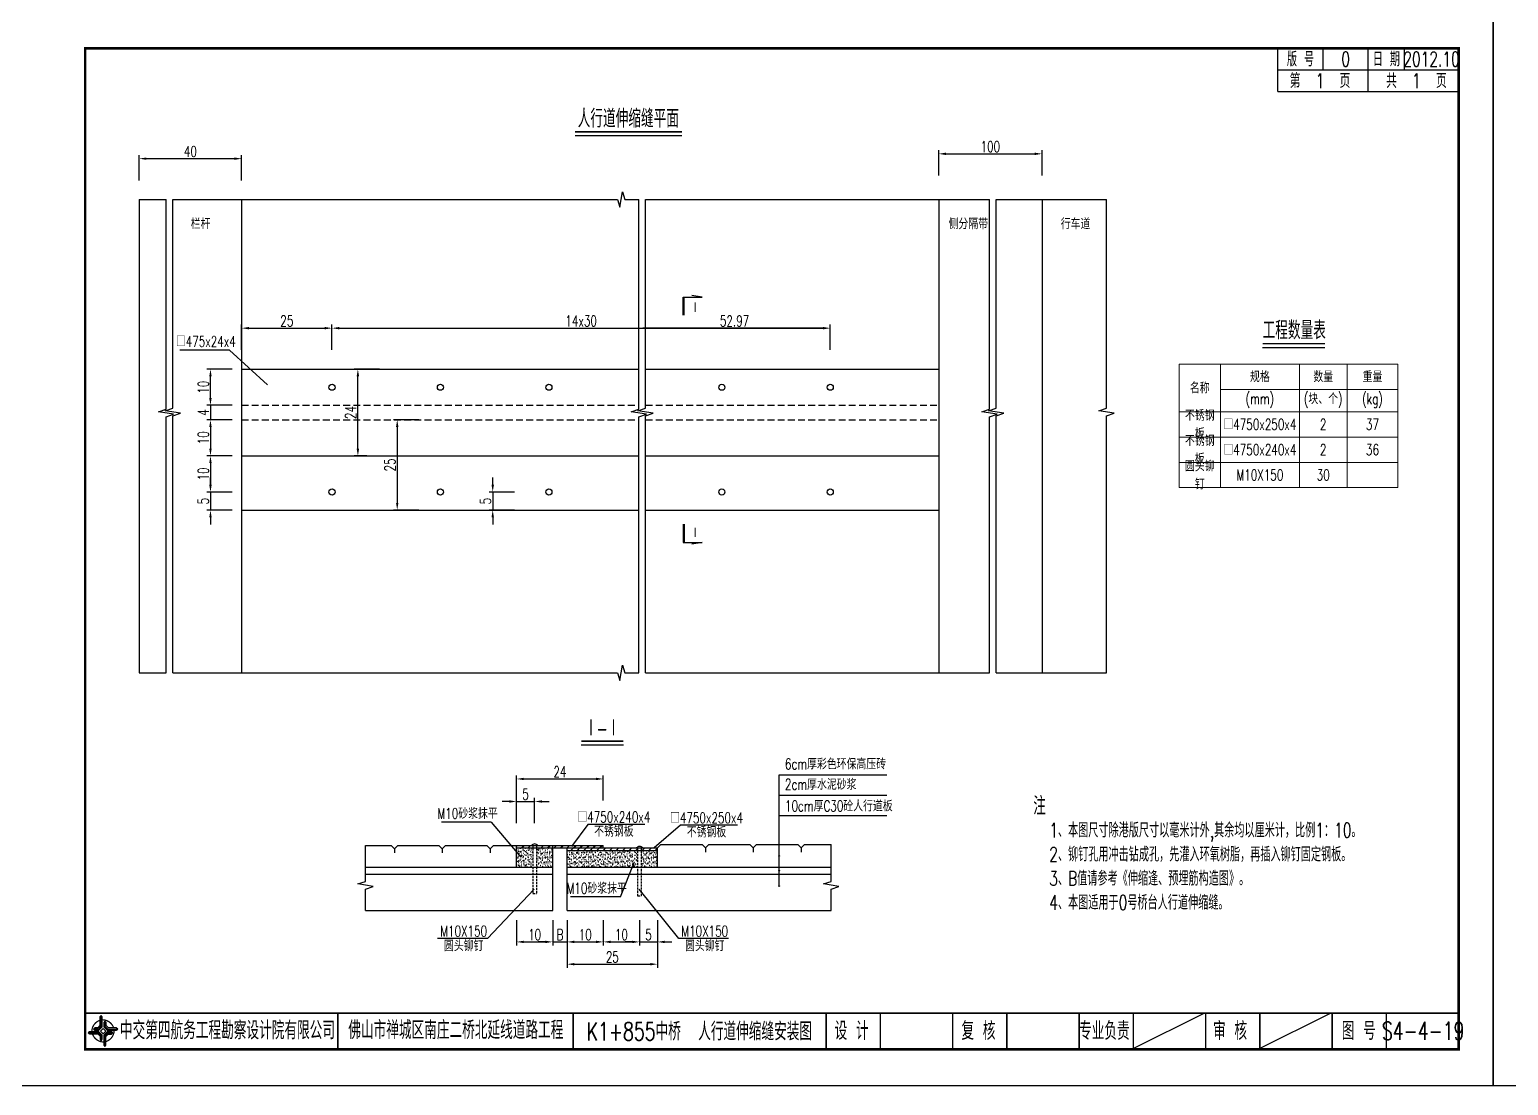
# Model space of a CAD drawing. Header units: millimetres. Extents: x -51 to 12129, y -1309 to -715.
# Drawn here: x 8364.4 to 8773.5, y -1308.7 to -1016.5 of the extents above; entities that cross this region are included whole.
import ezdxf
from ezdxf.enums import TextEntityAlignment as Align

# ---------------------------------------------------------------- set-up
doc = ezdxf.new("R2010")
doc.units = ezdxf.units.MM
doc.header["$LTSCALE"] = 0.25
doc.linetypes.add('HIDDEN', pattern=[0.375, 0.25, -0.125])
doc.layers.add('TEXT', color=7, linetype='Continuous', lineweight=18)
for name, color, linetype in [('YOLLOW', 7, 'Continuous'), ('图框', 7, 'Continuous'), ('尺寸标注', 2, 'Continuous'), ('文字', 7, 'Continuous'), ('标注', 4, 'Continuous'), ('次轮廓线', 7, 'Continuous'), ('粗虚线', 1, 'Continuous'), ('表格', 7, 'Continuous'), ('轮廓线', 1, 'Continuous'), ('钢筋', 6, 'Continuous')]:
    doc.layers.add(name, color=color, linetype=linetype)
doc.styles.get("Standard").update_dxf_attribs({"font": 'simplex1.shx', "width": 0.7, "bigfont": 'hztxt.shx'})
doc.dimstyles.new('比例1：10', dxfattribs={"dimtxt": 3, "dimasz": 2, "dimexe": 1, "dimexo": 2, "dimgap": 0.5, "dimtad": 1, "dimzin": 13, "dimdsep": 46, "dimtxsty": 'Standard', "dimcen": -0.09, "dimclrd": 256, "dimclre": 256, "dimclrt": 7, "dimaunit": 1, "dimadec": 0, "dimazin": 0, "dimtfac": 0.0005, "dimtix": 1, "dimtmove": 2, "dimatfit": 0, "dimldrblk": 'DIM', "dimfxl": 0, "dimtolj": 1, "dimtzin": 13, "dimarcsym": 0})
pattern_1 = [(45, (6268.0105, 648.312), (-0.8980256, 0.8980256), [])]

# ---------------------------------------------------------------- blocks, each defined once
blk = doc.blocks.new('*D1784')
at = {"layer": 'Defpoints', "color": 0}
for p in [(8448.04, -1099.1), (8423.04, -1110.45), (8448.04, -1115.45)]:
    blk.add_point(p, dxfattribs=at)
at = {"layer": '标注', "lineweight": -2}
for p, q in [((8423.04, -1105.1), (8423.04, -1098.1)), ((8425.04, -1099.1), (8446.04, -1099.1)), ((8448.04, -1105.1), (8448.04, -1098.1))]:
    blk.add_line(p, q, dxfattribs=at)
at = {"layer": '标注'}
for points in [[(8425.04, -1098.77), (8425.04, -1099.44), (8423.04, -1099.1)], [(8446.04, -1098.77), (8446.04, -1099.44), (8448.04, -1099.1)]]:
    blk.add_solid(points, dxfattribs=at)
at = {"layer": '标注', "color": 7, "insert": (8435.54, -1097.1), "char_height": 3, "attachment_point": 5}
blk.add_mtext('\\A1;25', dxfattribs=at)
blk = doc.blocks.new('DIM')
blk.add_lwpolyline([(-1, -0.1, 0.2, 0, 0), (0, 0, 0, 0, 0)], format="xyseb")
blk = doc.blocks.new('*D1785')
at = {"layer": 'Defpoints', "color": 0}
for p in [(8585.9, -1099.1), (8448.04, -1115.45), (8585.9, -1115.45)]:
    blk.add_point(p, dxfattribs=at)
at = {"layer": '标注', "lineweight": -2}
for p, q in [((8448.04, -1105.1), (8448.04, -1098.1)), ((8450.04, -1099.1), (8583.9, -1099.1)), ((8585.9, -1105.1), (8585.9, -1098.1))]:
    blk.add_line(p, q, dxfattribs=at)
at = {"layer": '标注'}
for points in [[(8450.04, -1098.77), (8450.04, -1099.44), (8448.04, -1099.1)], [(8583.9, -1098.77), (8583.9, -1099.44), (8585.9, -1099.1)]]:
    blk.add_solid(points, dxfattribs=at)
at = {"layer": '标注', "color": 7, "insert": (8516.97, -1097.1), "char_height": 3, "attachment_point": 5}
blk.add_mtext('\\A1;14x30', dxfattribs=at)
blk = doc.blocks.new('*D1786')
at = {"layer": 'Defpoints', "color": 0}
for p in [(8532.93, -1099.1), (8532.93, -1110.45), (8585.9, -1110.45)]:
    blk.add_point(p, dxfattribs=at)
at = {"layer": '标注', "lineweight": -2}
for p, q in [((8532.93, -1105.1), (8532.93, -1098.1)), ((8583.9, -1099.1), (8534.93, -1099.1)), ((8585.9, -1105.1), (8585.9, -1098.1))]:
    blk.add_line(p, q, dxfattribs=at)
at = {"layer": '标注'}
for points in [[(8534.93, -1098.77), (8534.93, -1099.44), (8532.93, -1099.1)], [(8583.9, -1098.77), (8583.9, -1099.44), (8585.9, -1099.1)]]:
    blk.add_solid(points, dxfattribs=at)
at = {"layer": '标注', "color": 7, "insert": (8559.42, -1097.1), "char_height": 3, "attachment_point": 5}
blk.add_mtext('\\A1;52.97', dxfattribs=at)
blk = doc.blocks.new('*D1787')
at = {"layer": 'Defpoints', "color": 0}
for p in [(8414.42, -1110.45), (8423.04, -1110.45), (8423.04, -1120.45)]:
    blk.add_point(p, dxfattribs=at)
at = {"layer": '标注', "lineweight": -2}
for p, q in [((8420.42, -1110.45), (8413.42, -1110.45)), ((8414.42, -1118.45), (8414.42, -1112.45)), ((8420.42, -1120.45), (8413.42, -1120.45))]:
    blk.add_line(p, q, dxfattribs=at)
at = {"layer": '标注'}
for points in [[(8414.08, -1112.45), (8414.75, -1112.45), (8414.42, -1110.45)], [(8414.08, -1118.45), (8414.75, -1118.45), (8414.42, -1120.45)]]:
    blk.add_solid(points, dxfattribs=at)
at = {"layer": '标注', "color": 7, "insert": (8412.42, -1115.45), "char_height": 3, "attachment_point": 5, "rotation": 90}
blk.add_mtext('\\A1;10', dxfattribs=at)
blk = doc.blocks.new('*D1788')
at = {"layer": 'Defpoints', "color": 0}
for p in [(8423.04, -1120.45), (8414.42, -1124.45), (8423.04, -1124.45)]:
    blk.add_point(p, dxfattribs=at)
at = {"layer": '标注', "lineweight": -2}
for p, q in [((8414.42, -1118.45), (8414.42, -1116.45)), ((8420.42, -1120.45), (8413.42, -1120.45)), ((8414.42, -1120.45), (8414.42, -1124.45)), ((8420.42, -1124.45), (8413.42, -1124.45)), ((8414.42, -1126.45), (8414.42, -1128.45))]:
    blk.add_line(p, q, dxfattribs=at)
at = {"layer": '标注'}
for points in [[(8414.08, -1118.45), (8414.75, -1118.45), (8414.42, -1120.45)], [(8414.08, -1126.45), (8414.75, -1126.45), (8414.42, -1124.45)]]:
    blk.add_solid(points, dxfattribs=at)
at = {"layer": '标注', "color": 7, "insert": (8412.42, -1122.45), "char_height": 3, "attachment_point": 5, "rotation": 90}
blk.add_mtext('\\A1;4', dxfattribs=at)
blk = doc.blocks.new('*D1789')
at = {"layer": 'Defpoints', "color": 0}
for p in [(8423.04, -1124.45), (8414.42, -1134.45), (8423.04, -1134.45)]:
    blk.add_point(p, dxfattribs=at)
at = {"layer": '标注', "lineweight": -2}
for p, q in [((8420.42, -1124.45), (8413.42, -1124.45)), ((8414.42, -1126.45), (8414.42, -1132.45)), ((8420.42, -1134.45), (8413.42, -1134.45))]:
    blk.add_line(p, q, dxfattribs=at)
at = {"layer": '标注'}
for points in [[(8414.08, -1126.45), (8414.75, -1126.45), (8414.42, -1124.45)], [(8414.08, -1132.45), (8414.75, -1132.45), (8414.42, -1134.45)]]:
    blk.add_solid(points, dxfattribs=at)
at = {"layer": '标注', "color": 7, "insert": (8412.42, -1129.45), "char_height": 3, "attachment_point": 5, "rotation": 90}
blk.add_mtext('\\A1;10', dxfattribs=at)
blk = doc.blocks.new('*D1790')
at = {"layer": 'Defpoints', "color": 0}
for p in [(8423.04, -1134.45), (8414.42, -1144.45), (8448.04, -1144.45)]:
    blk.add_point(p, dxfattribs=at)
at = {"layer": '标注', "lineweight": -2}
for p, q in [((8420.42, -1134.45), (8413.42, -1134.45)), ((8414.42, -1136.45), (8414.42, -1142.45)), ((8420.42, -1144.45), (8413.42, -1144.45))]:
    blk.add_line(p, q, dxfattribs=at)
at = {"layer": '标注'}
for points in [[(8414.08, -1136.45), (8414.75, -1136.45), (8414.42, -1134.45)], [(8414.08, -1142.45), (8414.75, -1142.45), (8414.42, -1144.45)]]:
    blk.add_solid(points, dxfattribs=at)
at = {"layer": '标注', "color": 7, "insert": (8412.42, -1139.45), "char_height": 3, "attachment_point": 5, "rotation": 90}
blk.add_mtext('\\A1;10', dxfattribs=at)
blk = doc.blocks.new('*D1619')
at = {"layer": 'Defpoints', "color": 0}
for p in [(8448.04, -1144.45), (8414.42, -1149.45), (8448.75, -1149.45)]:
    blk.add_point(p, dxfattribs=at)
at = {"layer": '标注', "lineweight": -2}
for p, q in [((8414.42, -1142.45), (8414.42, -1140.45)), ((8420.42, -1144.45), (8413.42, -1144.45)), ((8414.42, -1144.45), (8414.42, -1149.45)), ((8420.42, -1149.45), (8413.42, -1149.45)), ((8414.42, -1151.45), (8414.42, -1153.45))]:
    blk.add_line(p, q, dxfattribs=at)
at = {"layer": '标注'}
for points in [[(8414.08, -1142.45), (8414.75, -1142.45), (8414.42, -1144.45)], [(8414.08, -1151.45), (8414.75, -1151.45), (8414.42, -1149.45)]]:
    blk.add_solid(points, dxfattribs=at)
at = {"layer": '标注', "color": 7, "insert": (8412.42, -1146.95), "char_height": 3, "attachment_point": 5, "rotation": 90}
blk.add_mtext('\\A1;5', dxfattribs=at)
blk = doc.blocks.new('*D1791')
at = {"layer": 'Defpoints', "color": 0}
for p in [(8455.2, -1110.45), (8497.39, -1110.45), (8459.7, -1134.45)]:
    blk.add_point(p, dxfattribs=at)
at = {"layer": '标注', "lineweight": -2}
for p, q in [((8461.2, -1110.45), (8454.2, -1110.45)), ((8455.2, -1132.45), (8455.2, -1112.45)), ((8457.7, -1134.45), (8454.2, -1134.45))]:
    blk.add_line(p, q, dxfattribs=at)
at = {"layer": '标注'}
for points in [[(8454.87, -1112.45), (8455.54, -1112.45), (8455.2, -1110.45)], [(8454.87, -1132.45), (8455.54, -1132.45), (8455.2, -1134.45)]]:
    blk.add_solid(points, dxfattribs=at)
at = {"layer": '标注', "color": 7, "insert": (8453.2, -1122.45), "char_height": 3, "attachment_point": 5, "rotation": 90}
blk.add_mtext('\\A1;24', dxfattribs=at)
blk = doc.blocks.new('*D1792')
at = {"layer": 'Defpoints', "color": 0}
for p in [(8474.32, -1124.45), (8466.09, -1149.45), (8527.03, -1149.45)]:
    blk.add_point(p, dxfattribs=at)
at = {"layer": '标注', "lineweight": -2}
for p, q in [((8472.09, -1124.45), (8465.09, -1124.45)), ((8466.09, -1126.45), (8466.09, -1147.45)), ((8472.09, -1149.45), (8465.09, -1149.45))]:
    blk.add_line(p, q, dxfattribs=at)
at = {"layer": '标注'}
for points in [[(8465.75, -1126.45), (8466.42, -1126.45), (8466.09, -1124.45)], [(8465.75, -1147.45), (8466.42, -1147.45), (8466.09, -1149.45)]]:
    blk.add_solid(points, dxfattribs=at)
at = {"layer": '标注', "color": 7, "insert": (8464.09, -1136.95), "char_height": 3, "attachment_point": 5, "rotation": 90}
blk.add_mtext('\\A1;25', dxfattribs=at)
blk = doc.blocks.new('*D1620')
at = {"layer": 'Defpoints', "color": 0}
for p in [(8508.04, -1144.45), (8492.51, -1149.45), (8508.04, -1149.45)]:
    blk.add_point(p, dxfattribs=at)
at = {"layer": '标注', "lineweight": -2}
for p, q in [((8492.51, -1142.45), (8492.51, -1140.45)), ((8498.51, -1144.45), (8491.51, -1144.45)), ((8492.51, -1144.45), (8492.51, -1149.45)), ((8498.51, -1149.45), (8491.51, -1149.45)), ((8492.51, -1151.45), (8492.51, -1153.45))]:
    blk.add_line(p, q, dxfattribs=at)
at = {"layer": '标注'}
for points in [[(8492.18, -1142.45), (8492.85, -1142.45), (8492.51, -1144.45)], [(8492.18, -1151.45), (8492.85, -1151.45), (8492.51, -1149.45)]]:
    blk.add_solid(points, dxfattribs=at)
at = {"layer": '标注', "color": 7, "insert": (8490.51, -1146.95), "char_height": 3, "attachment_point": 5, "rotation": 90}
blk.add_mtext('\\A1;5', dxfattribs=at)
blk = doc.blocks.new('*D1793')
at = {"layer": 'Defpoints', "color": 0}
for p in [(8423.04, -1052.2), (8394.69, -1075.94), (8423.04, -1075.94)]:
    blk.add_point(p, dxfattribs=at)
at = {"layer": '标注', "lineweight": -2}
for p, q in [((8394.69, -1058.2), (8394.69, -1051.2)), ((8423.04, -1058.2), (8423.04, -1051.2)), ((8396.69, -1052.2), (8421.04, -1052.2))]:
    blk.add_line(p, q, dxfattribs=at)
at = {"layer": '标注'}
for points in [[(8396.69, -1051.87), (8396.69, -1052.53), (8394.69, -1052.2)], [(8421.04, -1051.87), (8421.04, -1052.53), (8423.04, -1052.2)]]:
    blk.add_solid(points, dxfattribs=at)
at = {"layer": '标注', "color": 7, "insert": (8408.87, -1050.2), "char_height": 3, "attachment_point": 5}
blk.add_mtext('\\A1;40', dxfattribs=at)
blk = doc.blocks.new('*D1795')
at = {"layer": 'Defpoints', "color": 0}
for p in [(8504.11, -1230.08), (8499.11, -1242.94), (8504.11, -1242.23)]:
    blk.add_point(p, dxfattribs=at)
at = {"layer": '标注', "lineweight": -2}
for p, q in [((8497.11, -1230.08), (8495.11, -1230.08)), ((8499.11, -1236.08), (8499.11, -1229.08)), ((8499.11, -1230.08), (8504.11, -1230.08)), ((8504.11, -1236.08), (8504.11, -1229.08)), ((8506.11, -1230.08), (8508.11, -1230.08))]:
    blk.add_line(p, q, dxfattribs=at)
at = {"layer": '标注'}
for points in [[(8497.11, -1229.75), (8497.11, -1230.42), (8499.11, -1230.08)], [(8506.11, -1229.75), (8506.11, -1230.42), (8504.11, -1230.08)]]:
    blk.add_solid(points, dxfattribs=at)
at = {"layer": '标注', "color": 7, "insert": (8501.61, -1228.08), "char_height": 3, "attachment_point": 5}
blk.add_mtext('\\A1;5', dxfattribs=at)
blk = doc.blocks.new('*D1796')
at = {"layer": 'Defpoints', "color": 0}
for p in [(8513.11, -1243.65), (8538.11, -1243.65), (8538.11, -1275.11)]:
    blk.add_point(p, dxfattribs=at)
at = {"layer": '标注', "lineweight": -2}
for p, q in [((8513.11, -1269.11), (8513.11, -1276.11)), ((8538.11, -1269.11), (8538.11, -1276.11)), ((8515.11, -1275.11), (8536.11, -1275.11))]:
    blk.add_line(p, q, dxfattribs=at)
at = {"layer": '标注'}
for points in [[(8515.11, -1274.78), (8515.11, -1275.44), (8513.11, -1275.11)], [(8536.11, -1274.78), (8536.11, -1275.44), (8538.11, -1275.11)]]:
    blk.add_solid(points, dxfattribs=at)
at = {"layer": '标注', "color": 7, "insert": (8525.61, -1273.11), "char_height": 3, "attachment_point": 5}
blk.add_mtext('\\A1;25', dxfattribs=at)
blk = doc.blocks.new('*D1797')
at = {"layer": 'Defpoints', "color": 0}
for p in [(8523.11, -1223.85), (8523.11, -1242.23), (8499.11, -1245.59)]:
    blk.add_point(p, dxfattribs=at)
at = {"layer": '标注', "lineweight": -2}
for p, q in [((8499.11, -1229.85), (8499.11, -1222.85)), ((8523.11, -1229.85), (8523.11, -1222.85)), ((8501.11, -1223.85), (8521.11, -1223.85))]:
    blk.add_line(p, q, dxfattribs=at)
at = {"layer": '标注'}
for points in [[(8501.11, -1223.51), (8501.11, -1224.18), (8499.11, -1223.85)], [(8521.11, -1223.51), (8521.11, -1224.18), (8523.11, -1223.85)]]:
    blk.add_solid(points, dxfattribs=at)
at = {"layer": '标注', "color": 7, "insert": (8511.11, -1221.85), "char_height": 3, "attachment_point": 5}
blk.add_mtext('\\A1;24', dxfattribs=at)
blk = doc.blocks.new('*D1798')
at = {"layer": 'Defpoints', "color": 0}
for p in [(8499.11, -1248.23), (8509.11, -1248.23), (8509.11, -1268.94)]:
    blk.add_point(p, dxfattribs=at)
at = {"layer": '标注', "lineweight": -2}
for p, q in [((8499.11, -1262.94), (8499.11, -1269.94)), ((8509.11, -1262.94), (8509.11, -1269.94)), ((8501.11, -1268.94), (8507.11, -1268.94))]:
    blk.add_line(p, q, dxfattribs=at)
at = {"layer": '标注'}
for points in [[(8501.11, -1268.6), (8501.11, -1269.27), (8499.11, -1268.94)], [(8507.11, -1268.6), (8507.11, -1269.27), (8509.11, -1268.94)]]:
    blk.add_solid(points, dxfattribs=at)
at = {"layer": '标注', "color": 7, "insert": (8504.11, -1266.94), "char_height": 3, "attachment_point": 5}
blk.add_mtext('\\A1;10', dxfattribs=at)
blk = doc.blocks.new('*D1799')
at = {"layer": 'Defpoints', "color": 0}
for p in [(8509.11, -1259.12), (8513.11, -1259.12), (8513.11, -1268.94)]:
    blk.add_point(p, dxfattribs=at)
at = {"layer": '标注', "lineweight": -2}
for p, q in [((8509.11, -1262.94), (8509.11, -1269.94)), ((8513.11, -1262.94), (8513.11, -1269.94)), ((8507.11, -1268.94), (8505.11, -1268.94)), ((8509.11, -1268.94), (8513.11, -1268.94)), ((8515.11, -1268.94), (8517.11, -1268.94))]:
    blk.add_line(p, q, dxfattribs=at)
at = {"layer": '标注'}
for points in [[(8507.11, -1268.6), (8507.11, -1269.27), (8509.11, -1268.94)], [(8515.11, -1268.6), (8515.11, -1269.27), (8513.11, -1268.94)]]:
    blk.add_solid(points, dxfattribs=at)
at = {"layer": '标注', "color": 7, "insert": (8511.11, -1266.94), "char_height": 3, "attachment_point": 5}
blk.add_mtext('\\A1;B', dxfattribs=at)
blk = doc.blocks.new('*D1800')
at = {"layer": 'Defpoints', "color": 0}
for p in [(8523.11, -1242.23), (8513.11, -1259.12), (8523.11, -1268.94)]:
    blk.add_point(p, dxfattribs=at)
at = {"layer": '标注', "lineweight": -2}
for p, q in [((8513.11, -1262.94), (8513.11, -1269.94)), ((8523.11, -1262.94), (8523.11, -1269.94)), ((8515.11, -1268.94), (8521.11, -1268.94))]:
    blk.add_line(p, q, dxfattribs=at)
at = {"layer": '标注'}
for points in [[(8515.11, -1268.6), (8515.11, -1269.27), (8513.11, -1268.94)], [(8521.11, -1268.6), (8521.11, -1269.27), (8523.11, -1268.94)]]:
    blk.add_solid(points, dxfattribs=at)
at = {"layer": '标注', "color": 7, "insert": (8518.11, -1266.94), "char_height": 3, "attachment_point": 5}
blk.add_mtext('\\A1;10', dxfattribs=at)
blk = doc.blocks.new('*D1801')
at = {"layer": 'Defpoints', "color": 0}
for p in [(8523.11, -1242.23), (8533.11, -1256.22), (8533.11, -1268.94)]:
    blk.add_point(p, dxfattribs=at)
at = {"layer": '标注', "lineweight": -2}
for p, q in [((8523.11, -1262.94), (8523.11, -1269.94)), ((8533.11, -1262.94), (8533.11, -1269.94)), ((8525.11, -1268.94), (8531.11, -1268.94))]:
    blk.add_line(p, q, dxfattribs=at)
at = {"layer": '标注'}
for points in [[(8525.11, -1268.6), (8525.11, -1269.27), (8523.11, -1268.94)], [(8531.11, -1268.6), (8531.11, -1269.27), (8533.11, -1268.94)]]:
    blk.add_solid(points, dxfattribs=at)
at = {"layer": '标注', "color": 7, "insert": (8528.11, -1266.94), "char_height": 3, "attachment_point": 5}
blk.add_mtext('\\A1;10', dxfattribs=at)
blk = doc.blocks.new('*D1802')
at = {"layer": 'Defpoints', "color": 0}
for p in [(8538.11, -1248.23), (8533.11, -1256.22), (8538.11, -1268.94)]:
    blk.add_point(p, dxfattribs=at)
at = {"layer": '标注', "lineweight": -2}
for p, q in [((8533.11, -1262.94), (8533.11, -1269.94)), ((8538.11, -1262.94), (8538.11, -1269.94)), ((8531.11, -1268.94), (8529.11, -1268.94)), ((8533.11, -1268.94), (8538.11, -1268.94)), ((8540.11, -1268.94), (8542.11, -1268.94))]:
    blk.add_line(p, q, dxfattribs=at)
at = {"layer": '标注'}
for points in [[(8531.11, -1268.6), (8531.11, -1269.27), (8533.11, -1268.94)], [(8540.11, -1268.6), (8540.11, -1269.27), (8538.11, -1268.94)]]:
    blk.add_solid(points, dxfattribs=at)
at = {"layer": '标注', "color": 7, "insert": (8535.61, -1266.94), "char_height": 3, "attachment_point": 5}
blk.add_mtext('\\A1;5', dxfattribs=at)
blk = doc.blocks.new('*D1803')
at = {"layer": 'Defpoints', "color": 0}
for p in [(8644.49, -1050.87), (8615.9, -1085.76), (8644.49, -1085.76)]:
    blk.add_point(p, dxfattribs=at)
at = {"layer": '标注', "lineweight": -2}
for p, q in [((8615.9, -1056.87), (8615.9, -1049.87)), ((8617.9, -1050.87), (8642.49, -1050.87)), ((8644.49, -1056.87), (8644.49, -1049.87))]:
    blk.add_line(p, q, dxfattribs=at)
at = {"layer": '标注'}
for points in [[(8617.9, -1050.53), (8617.9, -1051.2), (8615.9, -1050.87)], [(8642.49, -1050.53), (8642.49, -1051.2), (8644.49, -1050.87)]]:
    blk.add_solid(points, dxfattribs=at)
at = {"layer": '标注', "color": 7, "insert": (8630.19, -1048.87), "char_height": 3, "attachment_point": 5}
blk.add_mtext('\\A1;100', dxfattribs=at)
blk = doc.blocks.new('*T1621')
at = {"layer": '表格', "color": 1, "lineweight": 0}
for p, q in [((0, 0), (11.41, 0)), ((0, 0), (0, -7)), ((11.41, 0), (33.27, 0)), ((33.27, 0), (46.46, 0)), ((46.46, 0), (60.53, 0)), ((60.53, 0), (60.53, -7)), ((0, -7), (0, -13.2)), ((60.53, -7), (60.53, -13.2)), ((0, -13.2), (0, -20.2)), ((60.53, -13.2), (60.53, -20.2)), ((0, -20.2), (0, -27.2)), ((60.53, -20.2), (60.53, -27.2)), ((0, -27.2), (0, -34.2)), ((60.53, -27.2), (60.53, -34.2)), ((0, -34.2), (11.41, -34.2)), ((11.41, -34.2), (33.27, -34.2)), ((33.27, -34.2), (46.46, -34.2)), ((46.46, -34.2), (60.53, -34.2))]:
    blk.add_line(p, q, dxfattribs=at)
at = {"layer": '表格', "color": 0, "lineweight": 0}
for p, q in [((11.41, 0), (11.41, -7)), ((33.27, 0), (33.27, -7)), ((46.46, 0), (46.46, -7)), ((11.41, -7), (33.27, -7)), ((11.41, -7), (11.41, -13.2)), ((33.27, -7), (46.46, -7)), ((33.27, -7), (33.27, -13.2)), ((46.46, -7), (60.53, -7)), ((46.46, -7), (46.46, -13.2)), ((0, -13.2), (11.41, -13.2)), ((11.41, -13.2), (33.27, -13.2)), ((11.41, -13.2), (11.41, -20.2)), ((33.27, -13.2), (46.46, -13.2)), ((33.27, -13.2), (33.27, -20.2)), ((46.46, -13.2), (60.53, -13.2)), ((46.46, -13.2), (46.46, -20.2)), ((0, -20.2), (11.41, -20.2)), ((11.41, -20.2), (33.27, -20.2)), ((11.41, -20.2), (11.41, -27.2)), ((33.27, -20.2), (46.46, -20.2)), ((33.27, -20.2), (33.27, -27.2)), ((46.46, -20.2), (60.53, -20.2)), ((46.46, -20.2), (46.46, -27.2)), ((0, -27.2), (11.41, -27.2)), ((11.41, -27.2), (33.27, -27.2)), ((11.41, -27.2), (11.41, -34.2)), ((33.27, -27.2), (46.46, -27.2)), ((33.27, -27.2), (33.27, -34.2)), ((46.46, -27.2), (60.53, -27.2)), ((46.46, -27.2), (46.46, -34.2))]:
    blk.add_line(p, q, dxfattribs=at)
at = {"layer": '表格', "char_height": 3, "attachment_point": 5}
for s, insert, width in [('规格', (22.34, -3.5), 18.859), ('数量', (39.86, -3.5), 10.1956), ('重量', (53.49, -3.5), 11.0662), ('名称', (5.7, -6.6), 8.4063), ('(mm)', (22.34, -10.1), 18.859), ('(块、个)', (39.86, -10.1), 10.1956), ('不锈钢板', (5.7, -16.7), 8.4063), ('□4750x250x4', (22.34, -16.7), 18.859), ('2', (39.86, -16.7), 10.1956), ('37', (53.49, -16.7), 11.0662), ('不锈钢板', (5.7, -23.7), 8.4063), ('□4750x240x4', (22.34, -23.7), 18.859), ('2', (39.86, -23.7), 10.1956), ('36', (53.49, -23.7), 11.0662), ('圆头铆钉', (5.7, -30.7), 8.4063), ('M10X150', (22.34, -30.7), 18.859), ('30', (39.86, -30.7), 10.1956)]:
    blk.add_mtext(s, dxfattribs=dict(at, insert=insert, width=width))
at = {"layer": '表格', "color": 0, "insert": (53.49, -10.1), "char_height": 3, "width": 11.0662, "attachment_point": 5}
blk.add_mtext('{\\C256;(kg)}', dxfattribs=at)
blk = doc.blocks.new('tb')
at = {"lineweight": -3}
h = blk.add_hatch(color=256, dxfattribs=at)
h.paths.add_polyline_path([(-1.23, -0.13), (-3.78, -0.14), (-4.14, -0.41), (-1.4, -0.44), (-0.56, -1.24), (-0.54, -2.62), (-0.27, -2.2), (-0.26, -1.06)])
h.paths.add_polyline_path([(0.13, -1.08), (0.14, -3.86), (0.41, -4.26), (0.44, -1.24), (1.25, -0.43), (2.66, -0.43), (2.26, -0.16), (1.07, -0.15)])
h.paths.add_polyline_path([(1.08, 0.3), (3.62, 0.3), (4.02, 0.56), (1.25, 0.57), (0.43, 1.39), (0.43, 2.8), (0.16, 2.41), (0.15, 1.24)])
h.paths.add_polyline_path([(-0.28, 1.21), (-0.28, 3.99), (-0.56, 4.39), (-0.57, 1.41), (-1.38, 0.6), (-2.74, 0.56), (-2.33, 0.3), (-1.2, 0.29)])
for p, q in [((-0.56, 4.39), (-0.57, 1.41)), ((-1.38, 0.6), (-2.74, 0.56)), ((-0.57, 1.41), (-1.38, 0.6)), ((0.43, 2.8), (0.43, 1.39)), ((0.43, 1.39), (1.25, 0.57)), ((1.25, 0.57), (4.02, 0.56)), ((-4.14, -0.41), (-1.4, -0.44)), ((-1.4, -0.44), (-0.56, -1.24)), ((-0.56, -1.24), (-0.54, -2.62)), ((0.41, -4.26), (0.44, -1.24)), ((0.44, -1.24), (1.25, -0.43)), ((1.25, -0.43), (2.66, -0.43))]:
    blk.add_line(p, q, dxfattribs=at)
at = {"lineweight": -3, "flags": 128}
for points in [[(-0.9, 3.99), (-0.9, 1.58), (-1.53, 0.91), (-2.34, 0.91), (-2.74, 0.56), (-2.33, 0.3), (-1.2, 0.29), (-0.28, 1.21), (-0.28, 3.99), (-0.56, 4.39)], [(-0.04, 0.77), (0.68, 0.04), (-0.04, -0.69), (-0.77, 0.05)], [(3.62, 0.92), (1.43, 0.92), (0.77, 1.54), (0.77, 2.38), (0.43, 2.8), (0.16, 2.41), (0.15, 1.24), (1.08, 0.3), (3.62, 0.3), (4.02, 0.56)], [(-3.73, -0.76), (-1.54, -0.76), (-0.89, -1.39), (-0.89, -2.21), (-0.54, -2.62), (-0.27, -2.2), (-0.26, -1.06), (-1.23, -0.13), (-3.78, -0.14), (-4.14, -0.41)], [(0.75, -3.85), (0.75, -1.43), (1.4, -0.78), (2.26, -0.78), (2.66, -0.43), (2.26, -0.16), (1.07, -0.15), (0.13, -1.08), (0.14, -3.86), (0.41, -4.26)]]:
    blk.add_lwpolyline(points, close=True, dxfattribs=at)
at = {"lineweight": -3, "const_width": 0.35, "flags": 128}
for points in [[(-0.9, 3.02, 0.324167), (-3.16, -0.14)], [(2.88, 0.92, 0.324403), (-0.24, 3.15)], [(0.75, -2.86, 0.325418), (3.02, 0.26)], [(-2.98, -0.76, 0.322976), (0.14, -2.98)]]:
    blk.add_lwpolyline(points, format="xyb", dxfattribs=at)
blk = doc.blocks.new('series')
at = {"width": 0.75}
for tag, height, p in [('页码', 4, (-35, -19)), ('图名', 5, (-220, -282)), ('图号', 5, (-20, -282))]:
    blk.add_attdef(tag, text='', height=height, dxfattribs=at).set_placement(p, align=Align.MIDDLE_CENTER)
blk = doc.blocks.new('123')
at = {"layer": '图框', "color": 2}
blk.add_lwpolyline([(369.33, -1011.65), (369.33, -714.65), (-50.67, -714.65), (-50.67, -1011.65)], close=True, dxfattribs=at)

msp = doc.modelspace()

# ---------------------------------------------------------------- hatches: boundary and pattern name
at = {"ltscale": 2}
h = msp.add_hatch(dxfattribs=at)
h.set_pattern_fill('ANSI31', color=256, scale=0.4, style=0)
h.set_pattern_definition(pattern_1)
h.paths.add_polyline_path([(8513.11054, -1242.94312), (8513.11054, -1242.23238), (8509.11054, -1242.23238), (8509.11054, -1242.94312)])
h.paths.add_polyline_path([(8504.61054, -1242.23238), (8504.61054, -1242.94312), (8509.11054, -1242.94312), (8509.11054, -1242.23238)])
h.paths.add_polyline_path([(8513.11054, -1242.23238), (8513.11054, -1242.94312), (8523.11054, -1242.94312), (8523.11054, -1242.23238)])
h.paths.add_polyline_path([(8503.61054, -1242.94312), (8503.61054, -1242.23238), (8499.11054, -1242.23238), (8499.11054, -1242.94312)])
h = msp.add_hatch(dxfattribs=at)
h.set_pattern_fill('ANSI31', color=256, scale=0.4, style=0)
h.set_pattern_definition(pattern_1)
h.paths.add_polyline_path([(8532.61054, -1242.94312), (8523.11054, -1242.94312), (8513.11054, -1242.94312), (8513.11054, -1243.65387), (8532.61054, -1243.65387)])
h.paths.add_polyline_path([(8538.11054, -1243.16384), (8538.11054, -1242.94312), (8533.61054, -1242.94312), (8533.61054, -1243.65387), (8538.11054, -1243.65387)])
at = {"layer": '标注'}
h = msp.add_hatch(dxfattribs=at)
h.set_pattern_fill('AR-SAND', color=256, scale=0.02, style=0)
h.set_pattern_definition([(37.5, (6268.0105, 648.312), (-0.03200063, 0.97882647), [0, -0.77216, 0, -0.8636, 0, -0.8255]), (7.5, (6268.0105, 648.312), (0.89904657, 1.4336502), [0, -0.41656, 0, -0.69596, 0, -0.2667]), (327.5, (6267.3857, 648.312), (1.58198474, 0.00287437), [0, -0.254, 0, -0.9144, 0, -1.1938]), (317.5, (6267.3857, 648.312), (1.5271129, 0.44585865), [0, -0.127, 0, -0.59944, 0, -0.6858])])
h.paths.add_polyline_path([(8509.11054, -1248.23238), (8509.11054, -1242.94312), (8504.61054, -1242.94312), (8504.61054, -1248.23238)])
h.paths.add_polyline_path([(8513.11054, -1243.65387), (8513.11054, -1248.23238), (8532.61054, -1248.23238), (8532.61054, -1243.65387)])
h.paths.add_polyline_path([(8503.61054, -1242.94312), (8499.11054, -1242.94312), (8499.11054, -1248.23238), (8503.61054, -1248.23238)])
h.paths.add_polyline_path([(8538.11054, -1248.23238), (8538.11054, -1243.65387), (8533.61054, -1243.65387), (8533.61054, -1248.23238)])

# ---------------------------------------------------------------- linework, layer by layer
at = {"ltscale": 2}
for p, q in [((8644.48633, -1063.4892), (8644.48633, -1194.46302)), ((8457.33114, -1242.23238), (8464.38206, -1242.23238)), ((8464.38206, -1242.23238), (8465.31353, -1243.16384)), ((8464.38206, -1242.23238), (8465.31353, -1243.16384)), ((8466.24499, -1242.23238), (8465.31353, -1243.16384)), ((8466.24499, -1242.23238), (8465.31353, -1243.16384)), ((8465.31353, -1243.16384), (8465.31353, -1244.32156)), ((8466.24499, -1242.23238), (8477.61967, -1242.23238)), ((8477.61967, -1242.23238), (8478.55113, -1243.16384)), ((8477.61967, -1242.23238), (8478.55113, -1243.16384)), ((8479.4826, -1242.23238), (8478.55113, -1243.16384)), ((8479.4826, -1242.23238), (8478.55113, -1243.16384)), ((8478.55113, -1243.16384), (8478.55113, -1244.32156)), ((8479.4826, -1242.23238), (8490.85727, -1242.23238)), ((8490.85727, -1242.23238), (8491.78874, -1243.16384)), ((8490.85727, -1242.23238), (8491.78874, -1243.16384)), ((8492.7202, -1242.23238), (8491.78874, -1243.16384)), ((8492.7202, -1242.23238), (8491.78874, -1243.16384)), ((8491.78874, -1243.16384), (8491.78874, -1244.32156)), ((8492.7202, -1242.23238), (8499.11054, -1242.23238)), ((8539.042, -1242.01166), (8538.11054, -1242.94312)), ((8538.11054, -1248.23238), (8538.11054, -1243.65387)), ((8539.042, -1242.01166), (8550.41668, -1242.01166)), ((8550.41668, -1242.01166), (8551.34814, -1242.94312)), ((8550.41668, -1242.01166), (8551.34814, -1242.94312)), ((8552.27961, -1242.01166), (8551.34814, -1242.94312)), ((8552.27961, -1242.01166), (8551.34814, -1242.94312)), ((8551.34814, -1242.94312), (8551.34814, -1244.10084)), ((8552.27961, -1242.01166), (8563.65428, -1242.01166)), ((8563.65428, -1242.01166), (8564.58575, -1242.94312)), ((8563.65428, -1242.01166), (8564.58575, -1242.94312)), ((8565.51721, -1242.01166), (8564.58575, -1242.94312)), ((8565.51721, -1242.01166), (8564.58575, -1242.94312)), ((8564.58575, -1242.94312), (8564.58575, -1244.10084)), ((8565.51721, -1242.01166), (8576.89189, -1242.01166)), ((8576.89189, -1242.01166), (8577.82335, -1242.94312)), ((8576.89189, -1242.01166), (8577.82335, -1242.94312)), ((8578.75482, -1242.01166), (8577.82335, -1242.94312)), ((8578.75482, -1242.01166), (8577.82335, -1242.94312)), ((8577.82335, -1242.94312), (8577.82335, -1244.10084)), ((8578.75482, -1242.01166), (8586.174, -1242.01166)), ((8457.33114, -1248.23238), (8509.11054, -1248.23238)), ((8457.33114, -1250.23238), (8509.11054, -1250.23238)), ((8513.11054, -1248.23238), (8586.174, -1248.23238)), ((8513.11054, -1250.23238), (8586.174, -1250.23238)), ((8457.33114, -1260.23238), (8509.11054, -1260.23238)), ((8513.11054, -1260.23238), (8586.174, -1260.23238))]:
    msp.add_line(p, q, dxfattribs=at)
for p, q in [((8705.53108, -1104.4226), (8722.74235, -1104.4226)), ((8669.33091, -1298.65472), (8689.33091, -1288.65472)), ((8669.33091, -1298.65472), (8689.33091, -1288.65472)), ((8704.33091, -1298.65472), (8724.33091, -1288.65472)), ((8704.33091, -1298.65472), (8724.33091, -1288.65472))]:
    msp.add_line(p, q)
at = {"const_width": 0.7}
msp.add_lwpolyline([(8379.75412, -1298.65472), (8759.75412, -1298.65472), (8759.75412, -1021.65472), (8379.75412, -1021.65472)], close=True, dxfattribs=at)
at = {"ltscale": 2}
for points in [[(8402.12464, -1194.46302), (8402.12464, -1123.61653), (8404.22464, -1122.91653), (8400.02464, -1122.21653), (8402.12464, -1121.51653), (8402.12464, -1063.4892)], [(8403.99382, -1194.46302), (8403.99382, -1123.36887), (8406.09382, -1122.66887), (8401.89382, -1121.96887), (8403.99382, -1121.26887), (8403.99382, -1063.4892)], [(8532.93254, -1194.46302), (8532.93254, -1123.61653), (8535.03254, -1122.91653), (8530.83254, -1122.21653), (8532.93254, -1121.51653), (8532.93254, -1063.4892)], [(8534.80172, -1194.46302), (8534.80172, -1123.36887), (8536.90172, -1122.66887), (8532.70172, -1121.96887), (8534.80172, -1121.26887), (8534.80172, -1063.4892)], [(8629.94198, -1194.46302), (8629.94198, -1123.61653), (8632.04198, -1122.91653), (8627.84198, -1122.21653), (8629.94198, -1121.51653), (8629.94198, -1063.4892)], [(8631.81116, -1194.46302), (8631.81116, -1123.36887), (8633.91116, -1122.66887), (8629.71116, -1121.96887), (8631.81116, -1121.26887), (8631.81116, -1063.4892)], [(8662.33252, -1194.46302), (8662.33252, -1123.36887), (8664.43252, -1122.66887), (8660.23252, -1121.96887), (8662.33252, -1121.26887), (8662.33252, -1063.4892)], [(8457.33114, -1260.23238), (8457.33114, -1254.31231), (8459.43114, -1253.61231), (8455.23114, -1252.91231), (8457.33114, -1252.21231), (8457.33114, -1242.23238)], [(8586.174, -1260.23238), (8586.174, -1254.31231), (8588.274, -1253.61231), (8584.074, -1252.91231), (8586.174, -1252.21231), (8586.174, -1242.01166)]]:
    msp.add_lwpolyline(points, dxfattribs=at)
at = {"const_width": 0.4}
for points in [[(8705.53108, -1103.4226), (8722.74235, -1103.4226)], [(8379.75412, -1288.65472), (8759.75412, -1288.65472)], [(8654.75412, -1298.65472), (8654.75412, -1288.65472)], [(8669.75412, -1298.65472), (8669.75412, -1288.65472)], [(8689.75412, -1298.65472), (8689.75412, -1288.65472)], [(8704.75412, -1298.65472), (8704.75412, -1288.65472)], [(8724.75412, -1298.65472), (8724.75412, -1288.65472)], [(8739.75412, -1298.65472), (8739.75412, -1288.65472)]]:
    msp.add_lwpolyline(points, dxfattribs=at)
at = {"layer": 'YOLLOW', "color": 0}
msp.add_line((8571.74837, -1253.48389), (8571.74837, -1222.67317), dxfattribs=at)
at = {"layer": '图框', "const_width": 0.4}
for points in [[(8449.64754, -1288.65472), (8449.64754, -1298.65472)], [(8514.75412, -1298.65472), (8514.75412, -1288.65472)], [(8584.75412, -1298.65472), (8584.75412, -1288.65472)], [(8599.75412, -1298.65472), (8599.75412, -1288.65472)], [(8619.75412, -1298.65472), (8619.75412, -1288.65472)], [(8634.75412, -1298.65472), (8634.75412, -1288.65472)], [(8654.75412, -1298.65472), (8654.75412, -1288.65472)]]:
    msp.add_lwpolyline(points, dxfattribs=at)
at = {"layer": '尺寸标注', "color": 7, "linetype": 'Continuous'}
for p, q in [((8571.74837, -1222.67317), (8601.53493, -1222.67317)), ((8571.74837, -1228.33501), (8601.53493, -1228.33501)), ((8571.74837, -1233.99684), (8601.53493, -1233.99684))]:
    msp.add_line(p, q, dxfattribs=at)
at = {"layer": '尺寸标注', "color": 4, "linetype": 'Continuous'}
for centre in [(8571.74837, -1245.15654), (8571.74837, -1249.22242), (8571.74837, -1253.48389)]:
    msp.add_circle(centre, 0.1, dxfattribs=at)
at = {"layer": '文字'}
for p, q in [((8515.31958, -1045.7619), (8544.87394, -1045.7619)), ((8516.98859, -1214.397), (8528.67573, -1214.397))]:
    msp.add_line(p, q, dxfattribs=at)
at = {"layer": '文字', "const_width": 0.4}
for points in [[(8515.31958, -1044.7619), (8544.87394, -1044.7619)], [(8516.98859, -1213.397), (8528.67573, -1213.397)]]:
    msp.add_lwpolyline(points, dxfattribs=at)
at = {"layer": '标注'}
for p, q in [((8419.68096, -1105.1964), (8405.91472, -1105.1964)), ((8419.68096, -1105.1964), (8430.15761, -1114.78562)), ((8492.10125, -1235.79948), (8478.33501, -1235.79948)), ((8492.10125, -1235.79948), (8500.26032, -1245.47707)), ((8518.80803, -1236.4386), (8514.32671, -1242.51239)), ((8534.57289, -1236.4386), (8518.80803, -1236.4386)), ((8544.44114, -1236.64094), (8537.14453, -1242.94312)), ((8560.206, -1236.64094), (8544.44114, -1236.64094)), ((8499.11054, -1248.23238), (8499.11054, -1242.94312)), ((8509.11054, -1260.23238), (8509.11054, -1242.23238)), ((8513.11054, -1260.23238), (8513.11054, -1243.65387)), ((8539.042, -1242.01166), (8538.11054, -1242.94312)), ((8527.82287, -1256.50883), (8531.62167, -1246.96963)), ((8491.02851, -1267.95383), (8504.01886, -1254.31621)), ((8543.96152, -1267.95383), (8533.06962, -1254.31621)), ((8527.82287, -1256.50883), (8514.05664, -1256.50883)), ((8491.02851, -1267.95383), (8477.26227, -1267.95383)), ((8557.72776, -1267.95383), (8543.96152, -1267.95383))]:
    msp.add_line(p, q, dxfattribs=at)
at = {"layer": '标注', "linetype": 'HIDDEN', "ltscale": 30}
for p, q in [((8423.0426, -1120.44972), (8532.93254, -1120.44972)), ((8534.80172, -1120.44972), (8615.90294, -1120.44972)), ((8423.0426, -1124.44972), (8532.93254, -1124.44972)), ((8534.80172, -1124.44972), (8615.90294, -1124.44972))]:
    msp.add_line(p, q, dxfattribs=at)
at = {"layer": '次轮廓线'}
for p, q in [((8709.75412, -1033.65471), (8709.75412, -1021.65471)), ((8722.25412, -1027.65471), (8722.25412, -1021.65471)), ((8734.75412, -1027.65471), (8734.75412, -1021.65471)), ((8744.75412, -1027.65471), (8744.75412, -1021.65471)), ((8709.75412, -1027.65471), (8759.75412, -1027.65471)), ((8734.75412, -1033.65471), (8734.75412, -1027.65471)), ((8709.75412, -1033.65471), (8759.75412, -1033.65471))]:
    msp.add_line(p, q, dxfattribs=at)
at = {"layer": '次轮廓线', "ltscale": 2}
for points in [[(8394.69056, -1063.4892), (8402.12464, -1063.4892)], [(8403.99382, -1063.4892), (8527.00335, -1063.4892), (8527.70335, -1065.5892), (8528.40335, -1061.3892), (8529.10335, -1063.4892), (8532.93254, -1063.4892)], [(8534.80172, -1063.4892), (8629.94198, -1063.4892)], [(8631.81116, -1063.4892), (8662.33252, -1063.4892)], [(8394.69056, -1194.46302), (8402.12464, -1194.46302)], [(8403.99382, -1194.46302), (8527.00335, -1194.46302), (8527.70335, -1196.56302), (8528.40335, -1192.36302), (8529.10335, -1194.46302), (8532.93254, -1194.46302)], [(8534.80172, -1194.46302), (8629.94198, -1194.46302)], [(8631.81116, -1194.46302), (8662.33252, -1194.46302)]]:
    msp.add_lwpolyline(points, dxfattribs=at)
at = {"layer": '粗虚线', "ltscale": 2}
for p, q in [((8499.11054, -1242.23238), (8523.11054, -1242.23238)), ((8499.11054, -1242.94312), (8499.11054, -1242.23238)), ((8499.11054, -1242.94312), (8523.11054, -1242.94312)), ((8513.11054, -1243.65387), (8513.11054, -1242.94312)), ((8513.11054, -1243.65387), (8538.11054, -1243.65387)), ((8523.11054, -1242.94312), (8523.11054, -1242.23238)), ((8523.11054, -1242.94312), (8538.11054, -1242.94312)), ((8538.11054, -1243.65387), (8538.11054, -1242.94312))]:
    msp.add_line(p, q, dxfattribs=at)
at = {"layer": '粗虚线', "linetype": 'HIDDEN', "ltscale": 9}
for p, q in [((8503.61054, -1242.23238), (8503.61054, -1255.50759)), ((8504.61054, -1242.23238), (8504.61054, -1255.50759)), ((8532.61054, -1242.94312), (8532.61054, -1256.21834)), ((8533.61054, -1242.94312), (8533.61054, -1256.21834)), ((8503.61054, -1255.50759), (8504.61054, -1255.50759)), ((8532.61054, -1256.21834), (8533.61054, -1256.21834))]:
    msp.add_line(p, q, dxfattribs=at)
at = {"layer": '粗虚线'}
for centre in [(8504.12499, -1243.04436), (8533.12499, -1243.75511)]:
    msp.add_arc(centre, 1.19867, 42.6408495, 137.3591505, dxfattribs=at)
at = {"layer": '轮廓线'}
for p, q in [((8394.69056, -1063.4892), (8394.69056, -1194.46302)), ((8423.0426, -1063.4892), (8423.0426, -1194.46302)), ((8615.90294, -1063.4892), (8615.90294, -1194.46302)), ((8423.0426, -1110.44972), (8532.93254, -1110.44972)), ((8534.80172, -1110.44972), (8615.90294, -1110.44972)), ((8423.0426, -1134.44972), (8532.93254, -1134.44972)), ((8534.80172, -1134.44972), (8615.90294, -1134.44972)), ((8423.0426, -1149.44972), (8532.93254, -1149.44972)), ((8534.80172, -1149.44972), (8615.90294, -1149.44972))]:
    msp.add_line(p, q, dxfattribs=at)
for centre in [(8448.0426, -1115.44972), (8478.0426, -1115.44972), (8508.0426, -1115.44972), (8555.90294, -1115.44972), (8555.90294, -1115.44972), (8585.90294, -1115.44972), (8448.0426, -1144.44972), (8478.0426, -1144.44972), (8508.0426, -1144.44972), (8555.90294, -1144.44972), (8555.90294, -1144.44972), (8585.90294, -1144.44972)]:
    msp.add_circle(centre, 0.84572, dxfattribs=at)
at = {"layer": '钢筋'}
for p, q in [((8545.17963, -1095.52817), (8545.17963, -1090.52817)), ((8545.17963, -1090.52817), (8550.47963, -1090.52817)), ((8545.47963, -1095.52817), (8545.47963, -1090.52817)), ((8550.47963, -1090.52817), (8547.62937, -1090.06198)), ((8545.17963, -1153.37126), (8545.17963, -1158.37126)), ((8545.47963, -1153.37126), (8545.47963, -1158.37126)), ((8545.17963, -1158.37126), (8550.47963, -1158.37126)), ((8550.47963, -1158.37126), (8547.62937, -1158.83745))]:
    msp.add_line(p, q, dxfattribs=at)

# ---------------------------------------------------------------- block references
ref = msp.add_blockref('series', (8769.75412, -1011.65471))
ref.add_attrib('页码', '第  1  页    共  1  页', dxfattribs={"height": 4, "width": 0.75}).set_placement((8734.75412, -1030.65471), align=Align.MIDDLE_CENTER)
msp.add_blockref('*T1621', (8682.43094, -1109.0383))
at = {"lineweight": -3}
msp.add_blockref('tb', (8384.74985, -1293.64938), dxfattribs=at)
at = {"layer": '标注'}
for p in [(8400, -297), (8820, -297)]:
    msp.add_blockref('123', p, dxfattribs=at)

# ---------------------------------------------------------------- texts
at = {"width": 0.7}
for s, p in [('专业负责', (8661.74435, -1293.56013)), ('审 核', (8696.51815, -1293.56013)), ('图 号', (8732.13732, -1293.56013)), ('S4-4-19', (8749.95697, -1293.56014))]:
    msp.add_text(s, height=5, dxfattribs=at).set_placement(p, align=Align.MIDDLE_CENTER)
at = {"color": 7, "insert": (8646.49116, -1236.02434), "char_height": 4, "width": 133.6074435, "attachment_point": 1}
msp.add_mtext('1、本图尺寸除港版尺寸以毫米计外,其余均以厘米计，比例1：10。\\P2、铆钉孔用冲击钻成孔，先灌入环氧树脂，再插入铆钉固定钢板。\\P3、B值请参考《伸缩逢、预埋筋构造图》。\\P4、本图适用于0号桥台人行道伸缩缝。', dxfattribs=at)
at = {"layer": 'TEXT', "text_generation_flag": 2}
msp.add_text('Ⅰ', height=3, rotation=180, dxfattribs=at).set_placement((8548.51339, -1093.20719), align=Align.MIDDLE)
at = {"layer": 'TEXT'}
msp.add_text('Ⅰ', height=3, dxfattribs=at).set_placement((8548.51339, -1155.69224), align=Align.MIDDLE)
at = {"layer": 'TEXT', "width": 0.7}
msp.add_text('注', height=5, dxfattribs=at).set_placement((8642.06141, -1233.77834))
at = {"layer": '图框', "width": 0.7}
for s, p in [('中交第四航务工程勘察设计院有限公司', (8419.11923, -1293.40628)), ('佛山市禅城区南庄二桥北延线道路工程', (8482.29837, -1293.34002)), ('设 计', (8591.79879, -1293.56013)), ('复 核', (8626.8936, -1293.56013))]:
    msp.add_text(s, height=5, dxfattribs=at).set_placement(p, align=Align.MIDDLE_CENTER)
msp.add_text('K1+855中桥  人行道伸缩缝安装图', height=5, dxfattribs=at).set_placement((8549.68148, -1293.45472), align=Align.MIDDLE)
at = {"layer": '尺寸标注', "color": 7, "linetype": 'Continuous', "width": 0.7}
for s, p in [('栏杆', (8408.96203, -1071.71469)), ('侧分隔带', (8618.62826, -1071.71469)), ('行车道', (8649.67199, -1071.71469)), ('6cm厚彩色环保高压砖', (8573.37744, -1221.18881)), ('2cm厚水泥砂浆', (8573.37744, -1226.85065)), ('10cm厚C30砼人行道板', (8573.37744, -1232.81599))]:
    msp.add_text(s, height=3, dxfattribs=at).set_placement(p)
for s, p in [('□475x24x4', (8413.13223, -1104.28242)), ('M10砂浆抹平', (8485.55251, -1234.8855)), ('□4750x240x4', (8526.02554, -1235.89594)), ('□4750x250x4', (8551.65865, -1236.09828)), ('不锈钢板', (8526.02554, -1239.81416)), ('不锈钢板', (8551.65865, -1240.0165)), ('M10砂浆抹平', (8521.27414, -1255.59485)), ('M10X150', (8484.47978, -1267.45398)), ('圆头铆钉', (8484.47978, -1271.51385)), ('M10X150', (8551.17903, -1267.45398)), ('圆头铆钉', (8551.17903, -1271.51385))]:
    msp.add_text(s, height=3, dxfattribs=at).set_placement(p, align=Align.CENTER)
at = {"layer": '文字', "width": 0.7}
for s, height, p in [('版 号', 4, (8716.00412, -1024.65471)), ('0', 4, (8728.50412, -1024.65471)), ('日 期', 4, (8739.75412, -1024.65471)), ('2012.10', 4, (8752.25412, -1024.65471)), ('人行道伸缩缝平面', 5, (8530.02088, -1041.09175)), ('Ⅰ—Ⅰ', 5, (8522.79708, -1209.72685))]:
    msp.add_text(s, height=height, dxfattribs=at).set_placement(p, align=Align.MIDDLE_CENTER)
at = {"layer": '文字', "color": 7, "width": 0.7}
msp.add_text('工程数量表', height=5, dxfattribs=at).set_placement((8714.27023, -1099.68757), align=Align.MIDDLE_CENTER)

# ---------------------------------------------------------------- dimensions: what is measured, and where the dimension line sits
at = {"layer": '标注'}
for base, p1, p2, text, picture, middle in [((8644.48633, -1050.86668), (8615.90294, -1085.76242), (8644.48633, -1085.76242), '100', '*D1803', (8630.19463, -1048.86668)), ((8423.0426, -1052.19971), (8394.69056, -1075.94488), (8423.0426, -1075.94488), '40', '*D1793', (8408.86658, -1050.19971)), ((8585.90294, -1099.10398), (8448.0426, -1115.44972), (8585.90294, -1115.44972), '14x30', '*D1785', (8516.97277, -1097.10398)), ((8513.11054, -1268.93813), (8509.11054, -1259.12093), (8513.11054, -1259.12093), 'B', '*D1799', (8511.11054, -1266.93813))]:
    dim = msp.add_linear_dim(base=base, p1=p1, p2=p2, text=text, dimstyle='比例1：10', dxfattribs=at)
    dim.commit()
    dim.dimension.update_dxf_attribs({"geometry": picture, "text_midpoint": middle})
for base, p1, p2, picture, middle in [((8448.0426, -1099.10398), (8423.0426, -1110.44972), (8448.0426, -1115.44972), '*D1784', (8435.5426, -1097.10398)), ((8532.93254, -1099.10398), (8585.90294, -1110.44972), (8532.93254, -1110.44972), '*D1786', (8559.41774, -1097.10398)), ((8523.11054, -1223.8459), (8499.11054, -1245.58775), (8523.11054, -1242.23238), '*D1797', (8511.11054, -1221.8459)), ((8504.11054, -1230.08348), (8499.11054, -1242.94312), (8504.11054, -1242.23238), '*D1795', (8501.61054, -1228.08348)), ((8523.11054, -1268.93813), (8513.11054, -1259.12093), (8523.11054, -1242.23238), '*D1800', (8518.11054, -1266.93813)), ((8538.11054, -1275.10957), (8513.11054, -1243.65387), (8538.11054, -1243.65387), '*D1796', (8525.61054, -1273.10957)), ((8533.11054, -1268.93813), (8523.11054, -1242.23238), (8533.11054, -1256.21834), '*D1801', (8528.11054, -1266.93813)), ((8509.11054, -1268.93813), (8499.11054, -1248.23238), (8509.11054, -1248.23238), '*D1798', (8504.11054, -1266.93813)), ((8538.11054, -1268.93813), (8533.11054, -1256.21834), (8538.11054, -1248.23238), '*D1802', (8535.61054, -1266.93813))]:
    dim = msp.add_linear_dim(base=base, p1=p1, p2=p2, dimstyle='比例1：10', dxfattribs=at)
    dim.commit()
    dim.dimension.update_dxf_attribs({"geometry": picture, "text_midpoint": middle})
for base, p1, p2, picture, middle in [((8414.41779, -1110.44972), (8423.0426, -1120.44972), (8423.0426, -1110.44972), '*D1787', (8412.41779, -1115.44972)), ((8455.20179, -1110.44972), (8459.70059, -1134.44972), (8497.38618, -1110.44972), '*D1791', (8453.20179, -1122.44972)), ((8414.41779, -1124.44972), (8423.0426, -1120.44972), (8423.0426, -1124.44972), '*D1788', (8412.41779, -1122.44972)), ((8414.41779, -1134.44972), (8423.0426, -1124.44972), (8423.0426, -1134.44972), '*D1789', (8412.41779, -1129.44972)), ((8466.08681, -1149.44972), (8474.31999, -1124.44972), (8527.03481, -1149.44972), '*D1792', (8464.08681, -1136.94972)), ((8414.41779, -1144.44972), (8423.0426, -1134.44972), (8448.0426, -1144.44972), '*D1790', (8412.41779, -1139.44972)), ((8414.41779, -1149.44972), (8448.0426, -1144.44972), (8448.74569, -1149.44972), '*D1619', (8412.41779, -1146.94972)), ((8492.51389, -1149.44972), (8508.0426, -1144.44972), (8508.0426, -1149.44972), '*D1620', (8490.51389, -1146.94972))]:
    dim = msp.add_linear_dim(base=base, p1=p1, p2=p2, angle=90, dimstyle='比例1：10', dxfattribs=at)
    dim.commit()
    dim.dimension.update_dxf_attribs({"geometry": picture, "text_midpoint": middle})

doc.saveas('drawing.dxf')
